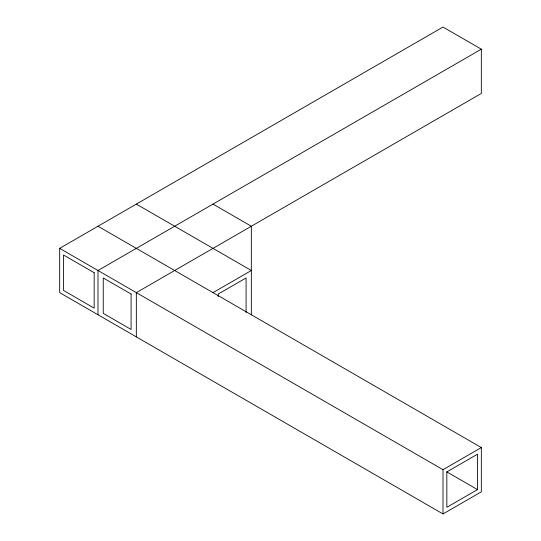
<?xml version="1.0" encoding="UTF-8"?>
<svg xmlns="http://www.w3.org/2000/svg" width="541" height="541" viewBox="0 0 541 541"><rect width="100%" height="100%" fill="white"/><g stroke="black" fill="none" stroke-linecap="round" stroke-linejoin="round"><path stroke-width="0.81" d="M97.995 226.239L481.334 447.556L481.334 491.816L443.005 513.95L59.666 292.634L59.666 248.366L443.005 27.05L481.334 49.184L481.334 93.444L136.332 292.634L136.332 336.894M481.334 49.184L97.995 270.5L97.995 314.761M212.998 292.634L251.335 270.5L136.332 204.106M59.666 248.366L443.005 469.683L481.334 447.556M477.5 489.605L446.832 507.309L446.832 471.901L477.5 454.197L477.5 489.605L446.778 471.867M212.998 204.106L251.335 226.239L251.335 314.761M443.005 469.683L443.005 513.95M246.087 312.522L246.087 277.959L218.246 294.027L218.246 296.556M94.168 272.711L63.5 255.007L63.5 290.416L94.168 308.127L94.168 272.711M131.084 294.027L103.243 277.959L103.243 313.367L131.084 329.442L131.084 294.027"/></g></svg>
